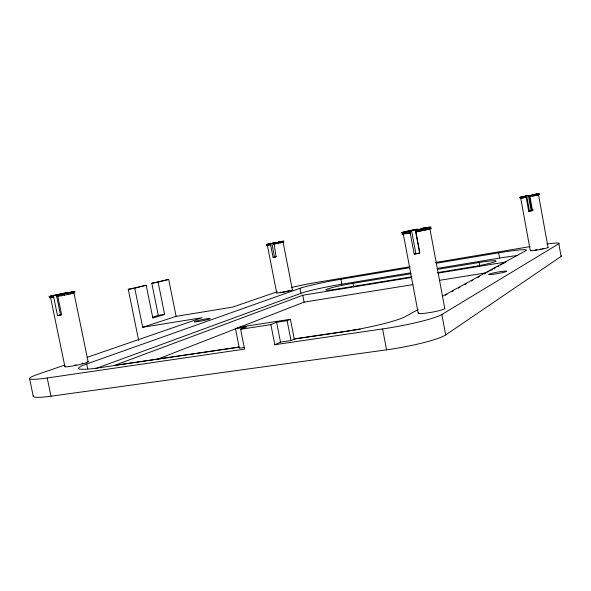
<?xml version="1.0" encoding="UTF-8"?>
<svg xmlns="http://www.w3.org/2000/svg" width="591" height="591" viewBox="0 0 591 591"><rect width="100%" height="100%" fill="white"/><g stroke="black" fill="none" stroke-linecap="round" stroke-linejoin="round"><path stroke-width="0.89" d="M280.097 292.242L281.382 292.242M282.587 242.192L283.104 242.133L282.528 242.332M276.714 293.01L267.368 245.235L268.004 245.029M548.034 247.422L538.519 194.764L532.646 196.079M33.488 395.697A42.234 4.521 -12.3 0 0 51.018 396.199L386.566 349.835A47.154 5.976 -10.4 0 0 445.695 334.927L561.11 256.428A29.868 2.268 -10.1 0 0 561.28 255.792M533.141 194.653L532.151 194.934C539.376 194.269 528.058 194.653 529.928 196.596M529.314 196.338L528.827 196.404M274.815 344.701L280.496 342.115L290.994 340.571L294.274 339.057L290.41 319.28L287.1 320.654L276.61 322.28L270.877 324.622L274.815 344.701L382.591 328.943A47.199 5.12 -10.5 0 0 441.876 314.493L558.82 243.751L561.11 256.428M528.428 195.628L531.11 210.411L531.819 210.145L529.189 195.385L519.622 197.416L522.089 197.039M519.94 198.266L522.259 197.97M445.392 295.227L447.01 294.34M451.864 291.673L453.482 290.787M458.335 288.127L459.953 287.241M464.807 284.581L466.425 283.695M471.278 281.035L472.896 280.149M477.75 277.482L479.367 276.595M484.221 273.936L485.839 273.049M487.457 272.163L489.075 271.276M490.693 270.39L492.31 269.503M493.928 268.617L495.546 267.73M497.164 266.837L498.782 265.95M500.4 265.064L505.253 262.404M418.236 309.521L404.473 317.049A50.966 5.326 -10.7 0 1 337.35 332.711L294.274 339.057M442.519 296.246L525.901 250.65A35.423 2.342 -10.3 0 0 498.641 252.83L436.084 263.298M415.2 230.534L416.005 230.387A15.004 0.473 -10.8 0 0 430.492 227.276A15.004 0.473 -10.8 0 0 423.836 228L420.932 228.769C430.854 228.015 412.969 228.961 415.68 231.871M64.419 365.172L37.44 374.487A42.271 3.878 -12.1 0 0 47.214 377.981L244.556 349.126L240.626 329.29L246.646 326.919L235.469 328.648L239.333 348.165L244.497 347.405M156.15 359.734L304.092 302.134L413.02 284.603M235.469 328.648L239.074 327.244L290.41 319.28M415.857 253.532L411.609 230.926L409.918 231.443L414.188 254.152L419.736 252.889M529.433 211.031L526.736 196.138L526.005 196.36L528.716 211.305L532.565 210.477M411.668 277.415L302.755 295.249L114.588 365.378L238.69 347.087M96.015 368.489L300.967 293.306A32.86 2.261 -10.9 0 1 341.849 284.182L410.752 272.783M87.727 368.887L86.707 363.967L299.992 288.29A32.867 2.105 -10.9 0 1 340.904 279.24L409.799 267.701M87.054 357.363L201.952 317.722L142.697 327.281L134.763 288.201L146.191 285.239L152.847 318.098L164.608 314.368L158.107 282.151L168.694 279.41L176.118 316.348L142.697 327.281M277.312 291.718L232.802 307.076L176.118 316.348M73.328 293.099L73.934 292.892L88.148 361.788M73.077 291.88L73.683 291.673L56.987 295.323L57.246 296.556L61.338 295.729M50.058 297.524L49.312 297.768L53.685 297.155L51.624 297.48M50.981 296.084L50.316 296.298L56.455 295.197L60.511 314.759L60.962 314.7M152.367 317.286L158.292 315.409L164.608 314.368M288.12 290.912L289.029 290.513L288.149 290.543M411.609 230.926L408.706 231.28L417.364 229.168L416.552 229.367A13.556 0.428 -10.8 0 0 403.535 232.16A13.556 0.428 -10.8 0 0 409.349 231.539M54.453 295.249L49.06 296.549L53.434 295.921L57.504 315.572L60.511 314.759M274.505 257.041L271.867 243.529L270.434 243.869L273.086 257.417L275.908 256.797M404.85 233.696A13.549 0.443 -10.8 0 0 409.615 232.957L410.184 232.861L408.861 233.15A15.004 0.488 -10.8 0 1 402.471 233.792M282.358 241.483L282.941 241.291L282.424 241.35M282.092 241.372L278.272 242.155C282.468 241.756 270.634 243.041 274.069 244.076M267.228 245.169L266.526 245.398L268.853 245.021M271.867 243.529C267.908 244.142 277.933 242.199 276.241 242.458M267.841 244.186L267.206 244.386L268.683 244.179M57.246 296.556L58.31 296.313M71.962 293.454L74.976 292.589M138.663 340.453L128.269 289.354L146.191 285.239M158.292 315.409L151.798 283.281L168.694 279.41M71.71 292.227L74.931 291.429L70.455 292.08M542.087 248.826L543.07 248.589M69.93 293.926L73.011 293.262M286.251 291.363L287.278 291.127M69.672 292.7L72.759 292.035M269.755 244.896L270.604 244.718L268.159 245.169M281.471 242.576L283.946 241.97L283.377 242.037M51.373 295.914L57.017 294.695M269.585 244.046L270.434 243.869L266.356 244.556L270.397 243.625M281.301 241.726L283.783 241.128L279.669 241.822M522.695 196.7L520.568 197.239L521.04 197.195M67.101 293.262L70.499 292.56M67.352 294.488L70.757 293.786M279.979 242.894L282.136 242.45M268.248 244.061L272.192 243.256M279.816 242.044L281.973 241.608M64.168 293.875L67.647 293.18M64.419 295.101L67.906 294.414M526.566 195.998L524.453 196.471L526.736 196.138M534.56 194.72L538.349 193.833L537.847 193.885M56.485 294.769L59.905 294.089M277.999 242.421L280.326 241.955M278.169 243.263L280.496 242.805M532.476 195.141L539.31 193.649L535.202 194.306M59.684 294.104L63.03 293.431M64.404 293.86L56.987 295.323M61.235 295.788L64.655 295.094M271.89 243.3L274.187 242.857M275.982 242.82L278.317 242.369M276.145 243.669L278.479 243.219M523.885 196.426L528.738 195.488M274.091 242.857L276.366 242.421M276.078 242.82L273.308 243.352M276.248 243.669L273.478 244.201M530.179 195.584L532.801 195.096M530.349 196.522L539.472 194.579L538.911 194.631M62.927 293.483L66.303 292.796M61.08 294.495L57.571 295.175M531.11 210.411L533.038 210.049M285.106 291.607L282.786 292.035M539.605 249.328L540.913 249.077M74.385 365.223L76.099 364.891M273.899 243.226L276.196 256.863L273.086 257.417M528.657 195.488L529.189 195.385M529.713 195.695L530.26 195.591M529.883 196.626L530.43 196.53M65.889 292.907L66.931 292.678L55.34 295.301L56.455 295.197M531.819 210.145L533.082 209.908M415.466 231.96L416.3 231.753A13.549 0.443 -10.8 0 0 429.465 228.687M532.853 194.727L533.651 194.557M151.798 283.281L158.107 282.151M128.269 289.354L134.763 288.201M533.245 194.653L537.551 193.885M525.606 196.434L521.299 197.202M422.55 228.274L423.112 228.178A13.556 0.428 -10.8 0 1 429.118 227.528A13.556 0.428 -10.8 0 1 416.034 230.335L415.414 230.446L419.684 253.207L414.188 254.152M523.02 196.914L526.005 196.36L526.175 197.298L523.19 197.845M525.776 197.372L521.469 198.133M528.716 211.305L532.476 210.625L529.765 195.665M410.147 266.718L316.466 282.439A26.927 1.684 -11 0 0 291.511 287.462M435.611 262.448L530.208 246.58M437.045 268.432L499.602 258.075A35.416 2.512 -10.3 0 1 517.842 255.526M411.89 276.817L334.343 289.479A20.914 1.448 -10.8 0 1 328.012 288.807A20.914 1.448 -10.8 0 1 353.056 283.325L411.092 273.744M437.384 269.4L479.094 262.515A22.192 1.574 -10.3 0 1 496.026 261.148A22.192 1.574 -10.3 0 1 474.942 266.423L437.347 272.643M437.99 273.108L506.066 261.961M57.504 315.572L61.649 314.855L57.822 296.409M439.349 280.363L485.639 272.909M240.626 329.29L270.877 324.622M294.362 338.887L360.067 329.202M239.281 347.161L101.275 367.491A49.43 4.588 -11.9 0 1 86.707 363.967M537.005 249.764L534.981 250.008M267.368 245.235L267.856 245.176M538.009 194.808L538.519 194.764M521.21 198.125L520.737 198.162L530.282 250.695M47.214 377.981L51.018 396.199M29.55 378.587L33.273 396.354M52.577 296.121L52.835 297.347M50.567 297.517L64.907 366.575M299.992 288.29L300.967 293.306M283.104 242.133L292.39 289.834A8.045 0.51 -11 0 1 283.451 292.153L279.669 292.781A8.045 0.51 -11 0 1 276.743 292.863M276.588 242.391L276.758 243.226M287.1 320.654L290.994 340.571M269.998 243.972L270.161 244.814M276.61 322.28L280.496 342.115M302.755 295.249L304.092 302.134M353.056 283.325L353.699 286.679M340.904 279.24L341.849 284.182M382.591 328.943L386.566 349.835M415.517 229.751L419.706 252.091M409.607 233.017L409.334 231.591L409.918 231.443L408.595 231.724A15.004 0.473 -10.8 0 1 402.168 232.403A15.004 0.473 -10.8 0 1 416.581 229.315M418.229 313.23L403.269 233.77A13.549 0.443 -10.8 0 0 403.616 233.822M429.893 228.724L444.787 308.465M441.876 314.493L445.695 334.927M479.094 262.515L479.744 266.031M498.641 252.83L499.602 258.075M82.843 363.044A6.796 0.598 -12.1 0 1 82.083 363.347M547.51 247.356A9.05 0.606 -10.2 0 1 539.952 249.535L535.38 250.289A9.05 0.606 -10.2 0 1 531.102 250.237M444.314 308.184A13.497 1.411 -10.3 0 1 431.408 312.314L424.715 313.319A13.497 1.411 -10.3 0 1 418.738 312.765M429.398 228.569A15.004 0.488 -10.8 0 1 429.243 229.101A15.004 0.488 -10.8 0 1 416.271 231.812M546.83 243.987A29.89 1.943 -10.2 0 1 558.82 243.751M87.919 361.559A11.909 1.049 -12.1 0 1 84.225 363.369A11.909 1.049 -12.1 0 1 72.752 366.014L67.706 366.767A11.909 1.049 -12.1 0 1 65.527 366.169M491.675 274.49A9.175 0.746 -10.2 0 0 506.509 271.439A9.175 0.746 -10.2 0 0 494.8 272.65A9.175 0.746 -10.2 0 0 491.675 274.49M196.921 321.74A8.104 0.598 -11.4 0 0 210.004 318.793A8.104 0.598 -11.4 0 0 199.758 320.13A8.104 0.598 -11.4 0 0 196.921 321.74"/></g></svg>
